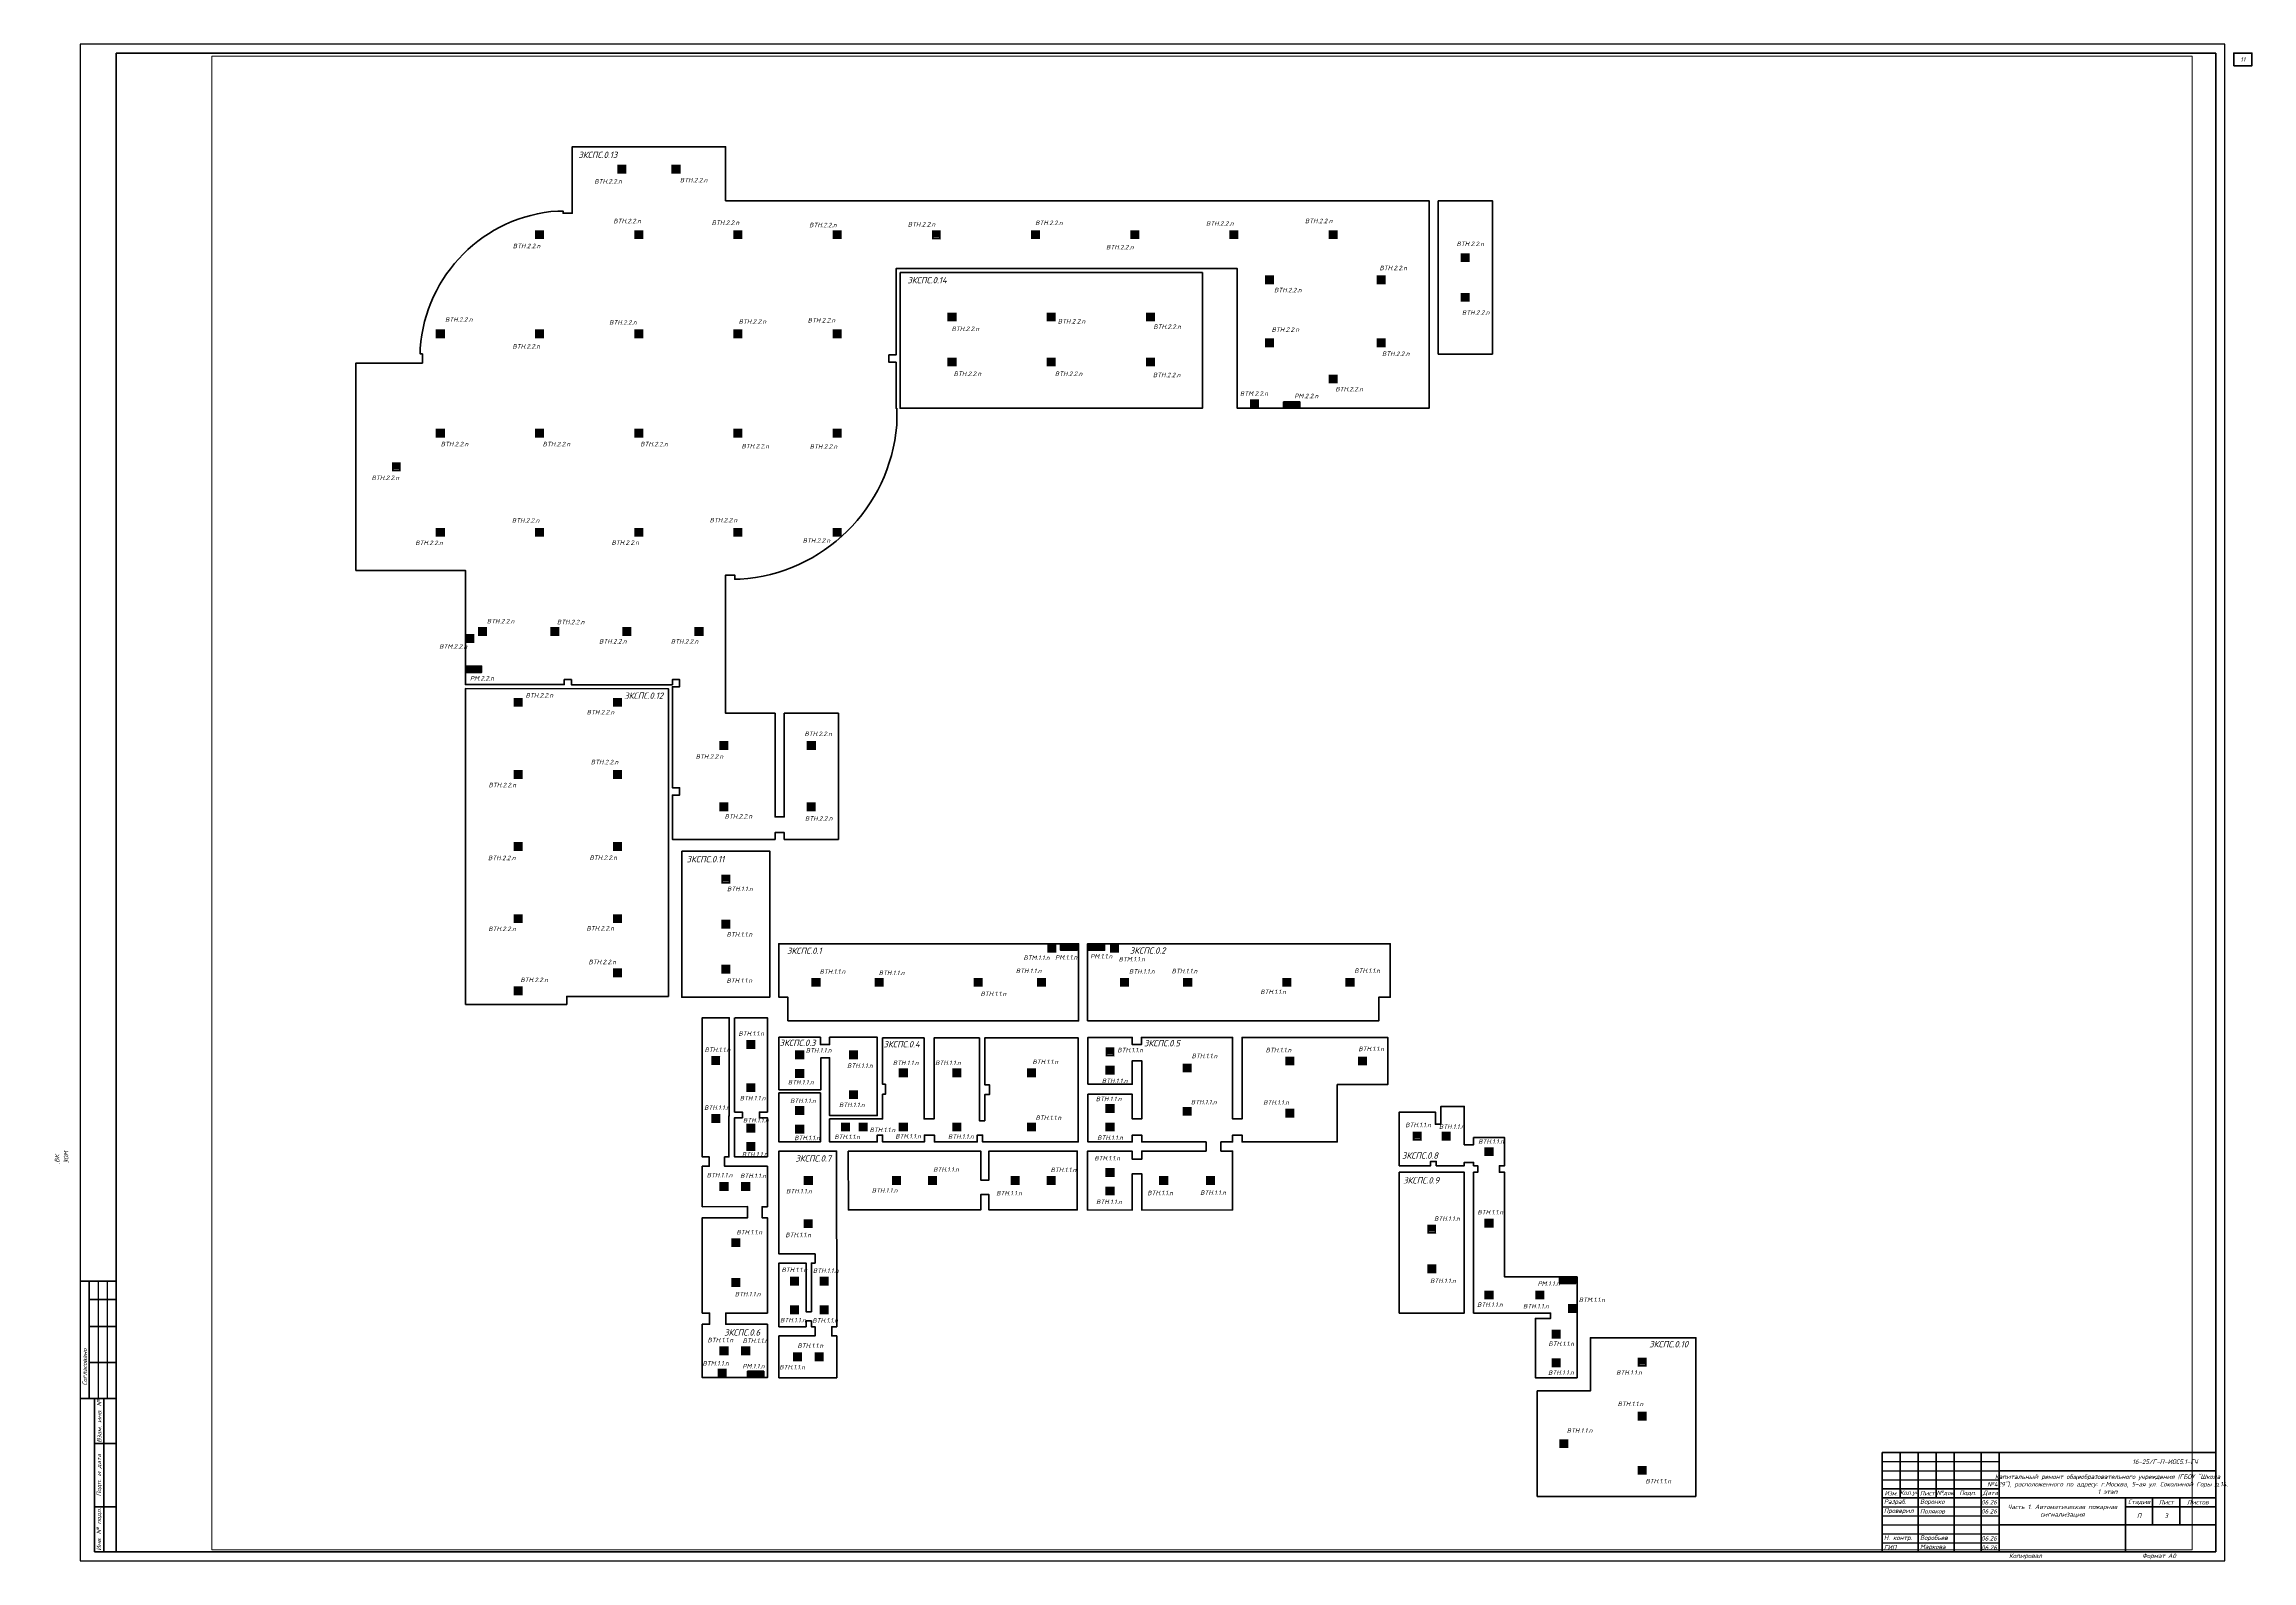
# Paper-space layout 'ПР0' of a CAD drawing. Header units: millimetres. Extents: x -20 to 1204, y 0 to 841.
# The model-space entities are those that its viewports show. They can reach past a viewport. Long polylines and large blocks are cut down to what shows.
import ezdxf
from ezdxf.enums import TextEntityAlignment as Align

# ---------------------------------------------------------------- set-up
doc = ezdxf.new("R2010")
doc.units = ezdxf.units.MM
doc.header["$LTSCALE"] = 0.5
doc.set_wipeout_variables(frame=1)
doc.layers.get('0').update_dxf_attribs({"lineweight": 18})
doc.layers.get('Defpoints').update_dxf_attribs({"color": 4, "lineweight": 140})
for name, color, linetype, lineweight in [('! ЗКПС НОМЕР 1', 4, 'Continuous', 50), ('13_АПС_оборудование', 1, 'Continuous', 30), ('13_АПС_текст', 1, 'Continuous', 30), ('BSN__основная - 06', 1, 'Continuous', 60), ('АР_Штриховка_Стималит', 5, 'Continuous', 0)]:
    doc.layers.add(name, color=color, linetype=linetype, lineweight=lineweight)
doc.layers.add('! ЗКПС НОМЕР 2', color=7, linetype='Continuous', lineweight=0, true_color=0xf3aae6, transparency=0.5)
doc.styles.add('ISOCPEUR', font='isocpeui.ttf', dxfattribs={"height": 250})
doc.styles.get("Standard").update_dxf_attribs({"font": 'txt.shx'})

# ---------------------------------------------------------------- blocks, each defined once
blk = doc.blocks.new('*U44')
at = {"linetype": 'Continuous', "lineweight": 25, "transparency": 33554687}
for p, q in [((1189, 841), (0, 841)), ((0, 841), (0, 0)), ((1189, 0), (1189, 841)), ((10, 155), (10, 90)), ((15, 155), (15, 90)), ((999, 55), (1064, 55)), ((999, 50), (1064, 50)), ((999, 45), (1064, 45)), ((999, 30), (1064, 30)), ((999, 25), (1064, 25)), ((999, 20), (1064, 20)), ((999, 15), (1064, 15)), ((0, 0), (1189, 0)), ((999, 10), (1064, 10))]:
    blk.add_line(p, q, dxfattribs=at)
at = {"linetype": 'Continuous', "lineweight": 60, "transparency": 33554687}
for p, q in [((1184, 836), (20, 836)), ((20, 836), (20, 5)), ((1184, 5), (1184, 836)), ((20, 155), (0, 155)), ((5, 155), (5, 90)), ((20, 145), (5, 145)), ((20, 130), (5, 130)), ((20, 110), (5, 110)), ((20, 90), (0, 90)), ((8, 90), (8, 5)), ((13, 90), (13, 5)), ((8, 65), (20, 65)), ((999, 60), (1184, 60)), ((999, 5), (999, 60)), ((1009, 60), (1009, 35)), ((1019, 60), (1019, 5)), ((1029, 60), (1029, 35)), ((1039, 60), (1039, 5)), ((1054, 60), (1054, 5)), ((1064, 5), (1064, 60)), ((1064, 50), (1184, 50)), ((1184, 5), (1184, 60)), ((999, 40), (1064, 40)), ((8, 30), (20, 30)), ((999, 35), (1184, 35)), ((1134, 35), (1134, 5)), ((1134, 30), (1184, 30)), ((1149, 35), (1149, 20)), ((1164, 35), (1164, 20)), ((1064, 20), (1184, 20)), ((8, 5), (20, 5)), ((20, 5), (1184, 5))]:
    blk.add_line(p, q, dxfattribs=at)
at = {"linetype": 'Continuous', "lineweight": 40, "transparency": 33554687}
blk.add_line((1134, 5), (1134, 35), dxfattribs=at)
at = {"lineweight": 60, "transparency": 33554687}
blk.add_lwpolyline([(1194, 829), (1204, 829), (1204, 836), (1194, 836)], close=True, dxfattribs=at)
at = {"linetype": 'Continuous', "transparency": 33554687, "rotation": 90, "style": 'ISOCPEUR'}
for s, insert, char_height, width, attachment_point in [('20_Главный_специалист_ВК', (-12.5, 176), 2.5, 19, 4), ('21_Главный_специалист_ЭОМ', (-7.5, 176), 2.5, 19, 4), ('01.26', (-12.5, 215), 2.5, 10, 5), ('01.26', (-7.5, 215), 2.5, 10, 5), ('01.26', (-2.5, 215), 2.5, 10, 5), ('Согласовано', (-17.5, 172.5), 3, 35, 5), ('Гл. спец ВК', (-12.5, 156), 2.5, 19, 4), ('Гл. спец ЭОМ', (-7.5, 156), 2.5, 19, 4), ('01.26', (-12.5, 150), 2.5, 10, 5), ('19_Главный_конструктор', (-7.5, 111), 2.5, 19, 4), ('01.26', (-7.5, 150), 2.5, 10, 5), ('18_Главный_специалист_ОВ', (-2.5, 111), 2.5, 19, 4), ('01.26', (-2.5, 150), 2.5, 10, 5), ('17_ГАП', (-12.5, 111), 2.5, 19, 4), ('Согласовано', (2.5, 107.5), 2.5, 35, 5), ('Гл. констр. ', (-7.5, 91), 2.5, 19, 4), ('Гл. спец ОВ', (-2.5, 91), 2.5, 19, 4), ('ГАП', (-12.5, 91), 2.5, 19, 4), ('Взам. инв. №', (10.5, 77.5), 2.5, 25, 5), ('Подп. и дата', (10.5, 47.5), 2.5, 35, 5), ('Инв. № подл.', (10.5, 17.5), 2.5, 25, 5)]:
    blk.add_mtext(s, dxfattribs=dict(at, insert=insert, char_height=char_height, width=width, attachment_point=attachment_point))
at = {"linetype": 'Continuous', "transparency": 33554687, "char_height": 2.5, "style": 'ISOCPEUR'}
for s, insert, width, attachment_point in [('16-25/Г-П-ИОС5.1-ГЧ', (1174, 55), 110, 6), ('\\pxsm1;Капитальный ремонт общеобразовательного учреждения (ГБОУ "Школа №429"), расположенного по адресу: г.Москва, 5-ая ул. Соколиной Горы д.14. 1 этап', (1124, 42.5), 120, 5), ('Разраб.', (1000, 32.5), 19, 4), ('Проверил', (1000, 27.5), 19, 4), ('Воронко', (1020, 32.5), 19, 4), ('Поляков', (1020, 27.5), 19, 4), ('06.26', (1054, 32.5), 10, 4), ('06.26', (1054, 27.5), 10, 4), ('П', (1141.5, 25), 15, 5), ('Н. контр.', (1000, 12.5), 19, 4), ('Воробьев', (1020, 12.5), 19, 4), ('06.26', (1054, 12.5), 10, 4), ('ГИП', (1000, 7.5), 19, 4), ('Маркова', (1020, 7.5), 19, 4), ('06.26', (1054, 7.4), 10, 4), ('Копировал', (1078.5, 2.5), 25, 5), ('Формат', (1149.5, 2.5), 16, 5)]:
    blk.add_mtext(s, dxfattribs=dict(at, insert=insert, width=width, attachment_point=attachment_point))
at = {"transparency": 33554687, "char_height": 2.5, "attachment_point": 5, "style": 'ISOCPEUR'}
for s, insert, width in [('Изм.', (1004, 37.5), 10), ('Кол.уч', (1014, 37.5), 10), ('Лист', (1024, 37.5), 10), ('№док', (1034, 37.5), 10), ('Подп.', (1046.5, 37.5), 15), ('Дата', (1059, 37.5), 10), ('Стадия', (1141.5, 32.5), 15), ('Лист', (1156.5, 32.5), 15), ('Листов', (1174, 32.5), 20)]:
    blk.add_mtext(s, dxfattribs=dict(at, insert=insert, width=width))
at = {"linetype": 'Continuous', "transparency": 33554687, "insert": (1099, 27.5), "char_height": 2.5, "width": 70, "attachment_point": 5, "line_spacing_factor": 0.8, "style": 'ISOCPEUR'}
blk.add_mtext('\\pxsm1;Часть 1. Автоматическая пожарная сигнализация', dxfattribs=at)
at = {"transparency": 33554687, "style": 'ISOCPEUR'}
for tag, p in [('Сквозная_нумерация', (1199, 832.5)), ('Форма3_номер_листа', (1156.5, 25)), ('Форма3_количество_листов', (1174, 25))]:
    blk.add_attdef(tag, text='', height=2.5, dxfattribs=at).set_placement(p, align=Align.MIDDLE_CENTER)
blk.add_attdef('Форма3_дополнительный_шифр', text='', height=2.5, dxfattribs=at).set_placement((1174, 55), align=Align.MIDDLE_LEFT)
at = {"lineweight": 5, "transparency": 33554687, "flags": 160}
blk.add_attdef('Форма3_наименование_чертежа', text='', height=2.5, dxfattribs=at).set_placement((1099, 12.5), align=Align.MIDDLE_CENTER)
at = {"transparency": 33554687, "style": 'ISOCPEUR', "flags": 8}
blk.add_attdef('Формат', (1157.5, 1.5), '', height=2.5, dxfattribs=at)
at = {"transparency": 33554687}
blk.add_wipeout([(-20, 220), (-0.5, 220), (-0.5, 90), (-20, 90)], dxfattribs=at)
blk = doc.blocks.new('101')
at = {"layer": '! ЗКПС НОМЕР 2', "true_color": 0xffffff, "transparency": 33554687}
h = blk.add_hatch(color=7, dxfattribs=at)
h.dxf.hatch_style = 1
h.paths.add_polyline_path([(-12942, -22141.9), (-12947, -22141.9), (-12947, -22146.8), (-12942, -22146.8)])
at = {"layer": 'BSN__основная - 06', "color": 1, "lineweight": 30, "ltscale": 100, "const_width": 0.03, "elevation": 0}
blk.add_lwpolyline([(-12947, -22141.9), (-12942, -22141.9), (-12942, -22146.8), (-12947, -22146.8)], close=True, dxfattribs=at)
at = {"layer": 'BSN__основная - 06', "color": 1, "lineweight": 30, "ltscale": 100, "const_width": 0.07, "elevation": 0}
blk.add_lwpolyline([(-12943.9, -22142.7), (-12945, -22143.9), (-12943.9, -22144.8), (-12945, -22145.9)], dxfattribs=at)
blk = doc.blocks.new('ИПР1')
at = {"layer": 'АР_Штриховка_Стималит', "ltscale": 0.01, "true_color": 0xffffff}
h = blk.add_hatch(color=7, dxfattribs=at)
h.dxf.hatch_style = 1
h.paths.add_polyline_path([(-11645.5, -30228.9), (-11645.5, -30233.8), (-11640.6, -30233.8), (-11640.6, -30228.9)])
at = {"layer": 'BSN__основная - 06', "ltscale": 100, "const_width": 0.1}
blk.add_lwpolyline([(-11645.5, -30228.9), (-11640.6, -30228.9), (-11640.6, -30233.8), (-11645.5, -30233.8)], close=True, dxfattribs=at)
for points in [[(-11644.9, -30229.4), (-11644.8, -30229.6), (-11644.8, -30229.6), (-11644.8, -30229.7), (-11644.7, -30229.7), (-11644.7, -30229.8), (-11644.7, -30229.8), (-11644.6, -30229.9), (-11644.6, -30230), (-11644.6, -30230), (-11644.5, -30230.1), (-11644.4, -30230.2), (-11644.4, -30230.2), (-11644.3, -30230.3), (-11644.2, -30230.4), (-11644.1, -30230.5), (-11644, -30230.5), (-11643.9, -30230.6), (-11643.8, -30230.6), (-11643.7, -30230.7), (-11643.6, -30230.7), (-11643.5, -30230.8), (-11643.4, -30230.8), (-11643.2, -30230.8), (-11643, -30230.8), (-11642.7, -30230.8), (-11642.5, -30230.7), (-11642.3, -30230.7), (-11642, -30230.5), (-11641.8, -30230.4), (-11641.6, -30230.2), (-11641.5, -30230), (-11641.3, -30229.8), (-11641.2, -30229.5), (-11641.2, -30229.4)], [(-11643, -30230.8), (-11643, -30233.3)]]:
    blk.add_lwpolyline(points, dxfattribs=at)
blk = doc.blocks.new('*U38')
at = {"linetype": 'Continuous', "lineweight": 20, "true_color": 0xffffff, "transparency": 33554559}
h = blk.add_hatch(color=7, dxfattribs=at)
h.dxf.hatch_style = 1
h.paths.add_polyline_path([(-218, 521), (-218, -276), (1786, -276), (1786, 521)])
h.paths.add_polyline_path([(-1570, -1070), (1673, -1070), (1673, -565), (-1570, -565)], flags=9)
at = {"color": 1, "lineweight": 50, "transparency": 33554559}
blk.add_lwpolyline([(-218, 521), (1786, 521), (1786, -276), (-218, -276)], close=True, dxfattribs=at)
at = {"color": 1, "transparency": 33554559, "insert": (-42, 390), "char_height": 500, "attachment_point": 1, "style": 'ISOCPEUR'}
blk.add_mtext_dynamic_manual_height_columns('РМ-1', width=896.24, gutter_width=1500, heights=[0], dxfattribs=at)
at = {"color": 5, "transparency": 33554559, "style": 'ISOCPEUR'}
blk.add_attdef('ПОМ.', text='', height=200, dxfattribs=at).set_placement((-37, 473), align=Align.RIGHT)
at = {"transparency": 33554559, "style": 'ISOCPEUR'}
blk.add_attdef('НУМЕРАЦИЯ', (-505, 1445), '', height=500, dxfattribs=at)
at = {"transparency": 33554559, "style": 'ISOCPEUR', "flags": 1}
blk.add_attdef('НОМ', (1222, 570), '', height=250, dxfattribs=at)
at = {"color": 6, "lineweight": 20, "transparency": 33554559, "style": 'ISOCPEUR', "flags": 1}
for tag, p in [('ПОМЕЩЕНИЕ', (1645, -43)), ('ИД', (2550, -400))]:
    blk.add_attdef(tag, p, '', height=250, dxfattribs=at)
at = {"color": 6, "lineweight": 40, "transparency": 33554559, "style": 'ISOCPEUR'}
blk.add_attdef('СЛУЖЕБНЫЙОТКР', (-997, -747), '', height=220, dxfattribs=at)
at = {"color": 2, "linetype": 'Continuous', "lineweight": 30, "transparency": 33554559, "style": 'ISOCPEUR', "flags": 1}
blk.add_attdef('ID', (2010, -411), '', height=250, dxfattribs=at)
blk = doc.blocks.new('748')
at = {"layer": 'АР_Штриховка_Стималит', "true_color": 0xffffff}
h = blk.add_hatch(color=7, dxfattribs=at)
h.dxf.hatch_style = 1
h.paths.add_polyline_path([(1611.5, -5339.8), (1606.6, -5339.8), (1606.6, -5344.7), (1611.5, -5344.7)])
h.paths.add_polyline_path([(1610.6, -5340.7), (1610.6, -5343.8), (1607.6, -5343.8), (1607.6, -5340.7)], flags=16)
h = blk.add_hatch(color=7, dxfattribs=at)
h.dxf.hatch_style = 1
h.paths.add_polyline_path([(1607.6, -5340.7), (1607.6, -5343.7), (1610.6, -5343.7), (1610.6, -5340.7)])
at = {"color": 1, "lineweight": 5, "ltscale": 100, "elevation": 0}
for points, const_width in [([(1606.6, -5344.7), (1611.6, -5344.7), (1611.6, -5339.8), (1606.6, -5339.8)], 0.03), ([(1607.6, -5343.7), (1610.6, -5343.7), (1610.6, -5340.7), (1607.6, -5340.7)], 0.01)]:
    blk.add_lwpolyline(points, close=True, dxfattribs=dict(at, const_width=const_width))
at = {"color": 1, "lineweight": 5, "ltscale": 100, "const_width": 0.03, "elevation": 0}
blk.add_lwpolyline([(1609.6, -5341.1), (1608.5, -5341.7), (1609.7, -5342.7), (1608.5, -5343.3)], dxfattribs=at)

msp = doc.modelspace()

# ---------------------------------------------------------------- linework, layer by layer
at = {"layer": '! ЗКПС НОМЕР 1', "color": 215, "ltscale": 100, "true_color": 0xa953a0, "transparency": 33554559}
msp.add_lwpolyline([(-352922, 106851), (-352922, 118351), (-349232, 118351), (-349232, 118861), (-349355, 118861), (-349355, 119161, -0.3747327), (-341732, 126784), (-341432, 126784), (-341432, 126661), (-340922, 126661), (-340922, 130351), (-332422, 130351), (-332422, 127351), (-293422, 127351), (-293422, 115851), (-304054, 115851), (-304054, 123590), (-322971, 123590), (-322972, 118801), (-323372, 118801), (-323372, 118401), (-322972, 118401), (-322972, 115851), (-322937, 115851), (-322937, 114911, -0.3719494), (-331612, 106369), (-331912, 106369), (-331912, 106601), (-332422, 106601), (-332422, 103281), (-332422, 98936), (-329682, 98936), (-329682, 93187), (-329172, 93187), (-329172, 98936), (-326172, 98936), (-326172, 91936), (-329172, 91936), (-329172, 92315), (-329682, 92315), (-329682, 91936), (-331751, 91936), (-331751, 91936), (-335372, 91936), (-335372, 94401), (-334972, 94401), (-334972, 94801), (-335372, 94801), (-335372, 100401), (-334972, 100401), (-334972, 100801), (-335372, 100801), (-335372, 100517), (-340972, 100520), (-340972, 100801), (-341372, 100801), (-341372, 100521), (-346852, 100524), (-346852, 106854), (-352922, 106851)], format="xyb", dxfattribs=at)
msp.add_lwpolyline([(-292912, 127351), (-289912, 127351), (-289912, 118851), (-292912, 118851)], close=True, dxfattribs=at)
at = {"layer": '! ЗКПС НОМЕР 1', "color": 171, "ltscale": 100, "transparency": 33554559, "elevation": 2}
msp.add_lwpolyline([(-322752, 123370), (-305992, 123370), (-305992, 115851), (-322752, 115851)], close=True, dxfattribs=at)
at = {"layer": '! ЗКПС НОМЕР 1', "color": 40, "transparency": 33554559}
for points in [[(-346852, 82791), (-346852, 100305), (-335592, 100297), (-335592, 83231), (-341232, 83231), (-341232, 82791), (-346852, 82791)], [(-312340, 78366), (-312336, 80963), (-309882, 80963), (-309882, 80567), (-309369, 80567), (-309369, 80961), (-304315, 80961), (-304311, 76444), (-303788, 76444), (-303792, 80959), (-295714, 80959), (-295714, 78349), (-298516, 78349), (-298516, 75166), (-303784, 75166), (-303784, 75544), (-304315, 75544), (-304315, 75166), (-304966, 75166), (-304966, 74654), (-304315, 74654), (-304315, 71394), (-309353, 71391), (-309353, 73400), (-309882, 73400), (-309882, 71391), (-312360, 71394), (-312360, 74649), (-309882, 74646), (-309882, 74205), (-309353, 74208), (-309353, 74654), (-305780, 74654), (-305780, 75166), (-309353, 75166), (-309353, 75546), (-309882, 75542), (-309882, 75164), (-312337, 75168), (-312337, 77813), (-309882, 77813), (-309882, 76444), (-309353, 76444), (-309353, 79667), (-309882, 79667), (-309882, 78365), (-312340, 78365)]]:
    msp.add_lwpolyline(points, dxfattribs=at)
at = {"layer": '! ЗКПС НОМЕР 1', "color": 163, "ltscale": 100, "transparency": 33554559}
for points in [[(-334852, 91296), (-329972, 91296), (-329972, 83192), (-334852, 83192)], [(-295077, 73485), (-291467, 73485), (-291467, 65679), (-295077, 65679)]]:
    msp.add_lwpolyline(points, close=True, dxfattribs=at)
at = {"layer": '! ЗКПС НОМЕР 1', "color": 30, "ltscale": 100, "true_color": 0xf26722, "transparency": 33554559}
msp.add_lwpolyline([(-328966, 81876), (-328966, 83186), (-329471, 83186), (-329475, 86154), (-312853, 86154), (-312853, 81876), (-328966, 81876)], dxfattribs=at)
at = {"layer": '! ЗКПС НОМЕР 1', "color": 215, "ltscale": 100, "true_color": 0xa953a0, "transparency": 33554559}
msp.add_lwpolyline([(-312353, 81876), (-312353, 86153), (-295578, 86153), (-295578, 83186), (-296214, 83186), (-296214, 81876), (-312353, 81876)], dxfattribs=at)
at = {"layer": '! ЗКПС НОМЕР 1', "color": 171, "transparency": 33554559}
msp.add_lwpolyline([(-330107, 71576), (-330400, 71576), (-330400, 70958), (-330107, 70957), (-330107, 65679), (-332413, 65679), (-332413, 65059), (-330107, 65059), (-330107, 62095), (-333717, 62095), (-333717, 65059), (-333313, 65059), (-333313, 65679), (-333717, 65679), (-333717, 70958), (-331202, 70958), (-331202, 71577), (-333719, 71576), (-333717, 73813), (-333328, 73813), (-333328, 74335), (-333717, 74335), (-333717, 82050), (-332219, 82053), (-332219, 76607), (-332241, 76607), (-332241, 74335), (-332476, 74335), (-332476, 73813), (-330107, 73813)], close=True, dxfattribs=at)
msp.add_lwpolyline([(-331912, 82051), (-330107, 82051), (-330108, 76822), (-330545, 76822), (-330545, 76511), (-330107, 76511), (-330107, 74342), (-331930, 74335), (-331930, 76511), (-331491, 76511), (-331491, 76822), (-331922, 76822), (-331922, 82051)], dxfattribs=at)
at = {"layer": '! ЗКПС НОМЕР 1', "color": 242, "true_color": 0xcd2027, "transparency": 33554559}
msp.add_lwpolyline([(-329468, 78062), (-329467, 80969), (-327169, 80969), (-327169, 80567), (-326657, 80567), (-326657, 80968), (-324017, 80968), (-324017, 76629), (-326657, 76629), (-326657, 79829), (-327142, 79829), (-327142, 78062)], close=True, dxfattribs=at)
at = {"layer": '! ЗКПС НОМЕР 1', "color": 200, "transparency": 33554559}
for points in [[(-326657, 76444), (-326657, 75166), (-324017, 75166), (-324017, 75544), (-323721, 75544), (-323721, 75166), (-321404, 75166), (-321404, 75544), (-320850, 75544), (-320850, 75166), (-318476, 75166), (-318476, 75544), (-318179, 75544), (-318179, 75166), (-312868, 75166), (-312868, 80936), (-318058, 80936), (-318058, 78340), (-317800, 78340), (-317800, 77790), (-318058, 77790), (-318058, 76343), (-318350, 76343), (-318350, 80936), (-320864, 80936), (-320864, 76444), (-321418, 76444), (-321418, 80936), (-323721, 80936), (-323721, 78363), (-323567, 78363), (-323567, 77813), (-323717, 77813), (-323717, 76444), (-326657, 76444)], [(-325622, 74654), (-318274, 74654), (-318274, 73046), (-317829, 73046), (-317829, 74654), (-312923, 74654), (-312923, 71394), (-317826, 71394), (-317826, 72246), (-318274, 72246), (-318274, 71394), (-325616, 71394), (-325622, 74654)]]:
    msp.add_lwpolyline(points, dxfattribs=at)
msp.add_lwpolyline([(-329468, 77882), (-327169, 77882), (-327169, 75166), (-329468, 75166)], close=True, dxfattribs=at)
at = {"layer": '! ЗКПС НОМЕР 1', "color": 84, "ltscale": 100, "transparency": 33554559}
msp.add_lwpolyline([(-295077, 73847), (-295077, 76818), (-293065, 76818), (-293065, 76149), (-292767, 76149), (-292767, 77136), (-291468, 77136), (-291468, 75011), (-290957, 75011), (-290957, 75406), (-289235, 75406), (-289235, 73847), (-289520, 73847), (-289520, 73487), (-289235, 73487), (-289235, 67679), (-285215, 67679), (-285219, 62094), (-287526, 62094), (-287526, 65384), (-286684, 65384), (-286684, 65679), (-286722, 65679), (-290957, 65679), (-290957, 72371), (-290957, 73487), (-290722, 73487), (-290722, 73847), (-290957, 73847), (-290957, 74032), (-291467, 74032), (-291467, 73847), (-293024, 73847), (-293024, 74087), (-293341, 74087), (-293341, 73847), (-295077, 73847)], dxfattribs=at)
at = {"layer": '! ЗКПС НОМЕР 1', "color": 84, "transparency": 33554559}
msp.add_lwpolyline([(-329468, 62094), (-326262, 62094), (-326262, 64405), (-326534, 64406), (-326534, 64914), (-326262, 64914), (-326271, 74654), (-329468, 74654), (-329468, 68955), (-327464, 68955), (-327464, 68445), (-327663, 68445), (-327663, 65748), (-327963, 65748), (-327963, 68445), (-329468, 68445), (-329468, 64914), (-327963, 64914), (-327963, 65241), (-327663, 65241), (-327663, 64914), (-327459, 64914), (-327459, 64409), (-329468, 64406), (-329468, 62094)], dxfattribs=at)
at = {"layer": '! ЗКПС НОМЕР 1', "color": 30, "ltscale": 100, "true_color": 0xf26722, "transparency": 33554559, "elevation": -1}
msp.add_lwpolyline([(-278627, 55506), (-287426, 55506), (-287426, 61360), (-284477, 61360), (-284477, 64312), (-278627, 64312)], close=True, dxfattribs=at)

# ---------------------------------------------------------------- block references
at = {"layer": '13_АПС_оборудование', "transparency": 33554559}
for name, p, xscale, yscale, zscale in [('101', (956277, 2343535, 0), 100, 100, 100), ('101', (959277, 2343535, 0), 100, 100, 100), ('101', (951711, 2339905, 0), 100, 100, 100), ('101', (957211, 2339905, 0), 100, 100, 100), ('101', (962711, 2339905, 0), 100, 100, 100), ('101', (968211, 2339905, 0), 100, 100, 100), ('101', (979211, 2339905, 0), 100, 100, 100), ('101', (984711, 2339905, 0), 100, 100, 100), ('101', (990211, 2339905, 0), 100, 100, 100), ('101', (995711, 2339905, 0), 100, 100, 100), ('101', (1003037, 2338635, 0), 100, 100, 100), ('101', (992185, 2337405, 0), 100, 100, 100), ('101', (998369, 2337405, 0), 100, 100, 100), ('101', (1003037, 2336435, 0), 100, 100, 100), ('101', (946211, 2334405, 0), 100, 100, 100), ('101', (951711, 2334405, 0), 100, 100, 100), ('101', (957211, 2334405, 0), 100, 100, 100), ('101', (962711, 2334405, 0), 100, 100, 100), ('101', (968211, 2334405, 0), 100, 100, 100), ('101', (980077, 2335345, 0), 100, 100, 100), ('101', (985577, 2335345, 0), 100, 100, 100), ('101', (992185, 2333905, 0), 100, 100, 100), ('101', (998369, 2333905, 0), 100, 100, 100), ('101', (974577, 2332845, 0), 100, 100, 100), ('101', (980077, 2332845, 0), 100, 100, 100), ('101', (985577, 2332845, 0), 100, 100, 100), ('101', (995711, 2331905, 0), 100, 100, 100), ('*U38', (-301393, 115975), 0.45, 0.45, 0.45), ('101', (946211, 2328905, 0), 100, 100, 100), ('101', (951711, 2328905, 0), 100, 100, 100), ('101', (957211, 2328905, 0), 100, 100, 100), ('101', (962711, 2328905, 0), 100, 100, 100), ('101', (968211, 2328905, 0), 100, 100, 100), ('101', (946211, 2323405, 0), 100, 100, 100), ('101', (951711, 2323405, 0), 100, 100, 100), ('101', (957211, 2323405, 0), 100, 100, 100), ('101', (962711, 2323405, 0), 100, 100, 100), ('101', (968211, 2323405, 0), 100, 100, 100), ('101', (948553, 2317905, 0), 100, 100, 100), ('101', (952553, 2317905, 0), 100, 100, 100), ('101', (956553, 2317905, 0), 100, 100, 100), ('101', (960553, 2317905, 0), 100, 100, 100), ('*U38', (-346754, 101321), 0.45, 0.45, 0.45), ('101', (956027, 2313978, -1), 100, 100, 100), ('101', (961922, 2311579, 0), 100, 100, 100), ('101', (950527, 2309978, -1), 100, 100, 100), ('101', (956027, 2309978, -1), 100, 100, 100), ('101', (961922, 2308179, 0), 100, 100, 100), ('101', (966777, 2308179, 0), 100, 100, 100), ('101', (950527, 2305978, -1), 100, 100, 100), ('101', (956027, 2305978, -1), 100, 100, 100), ('101', (950527, 2301978, -1), 100, 100, 100), ('101', (956027, 2301978, -1), 100, 100, 100), ('101', (962037, 2301679, 0), 100, 100, 100), ('*U38', (-313750, 85920), 0.45, 0.45, 0.45), ('*U38', (-312217, 85918), 0.45, 0.45, 0.45), ('101', (956027, 2298978, -1), 100, 100, 100), ('101', (962037, 2299179, 0), 100, 100, 100), ('101', (950527, 2297978, -1), 100, 100, 100), ('101', (970535, 2298450, 0), 100, 100, 100), ('101', (976035, 2298450, 0), 100, 100, 100), ('101', (979535, 2298450, 0), 100, 100, 100), ('101', (987645, 2298450, 0), 100, 100, 100), ('101', (993145, 2298450, 0), 100, 100, 100), ('101', (996645, 2298450, 0), 100, 100, 100), ('101', (963432, 2295002, 0), 100, 100, 100), ('101', (969112, 2294426, 0), 100, 100, 100), ('101', (993310, 2294089, 0), 100, 100, 100), ('101', (997344, 2294089, 0), 100, 100, 100), ('101', (963432, 2292609, 0), 100, 100, 100), ('101', (966131, 2293400, 0), 100, 100, 100), ('101', (971880, 2293426, 0), 100, 100, 100), ('101', (974842, 2293426, 0), 100, 100, 100), ('101', (978986, 2293426, 0), 100, 100, 100), ('101', (983340, 2293578, 0), 100, 100, 100), ('101', (987615, 2293698, 0), 100, 100, 100), ('101', (969112, 2292224, 0), 100, 100, 100), ('101', (983340, 2291453, 0), 100, 100, 100), ('101', (987615, 2291298, 0), 100, 100, 100), ('101', (961481, 2290902, 0), 100, 100, 100), ('101', (963432, 2290367, 0), 100, 100, 100), ('101', (966131, 2290314, 0), 100, 100, 100), ('101', (968676, 2290429, 0), 100, 100, 100), ('101', (969649, 2290429, 0), 100, 100, 100), ('101', (971880, 2290429, 0), 100, 100, 100), ('101', (974842, 2290429, 0), 100, 100, 100), ('101', (978986, 2290429, 0), 100, 100, 100), ('101', (983340, 2290428, 0), 100, 100, 100), ('101', (993310, 2291192, 0), 100, 100, 100), ('101', (963432, 2289342, 0), 100, 100, 100), ('101', (1001977, 2289926, 0), 100, 100, 100), ('101', (1004353, 2289061, 0), 100, 100, 100), ('101', (983340, 2287903, 0), 100, 100, 100), ('101', (961938, 2287129, 0), 100, 100, 100), ('101', (963138, 2287129, 0), 100, 100, 100), ('101', (971501, 2287459, 0), 100, 100, 100), ('101', (973501, 2287459, 0), 100, 100, 100), ('101', (978075, 2287459, 0), 100, 100, 100), ('101', (980075, 2287459, 0), 100, 100, 100), ('101', (983340, 2286877, 0), 100, 100, 100), ('101', (986315, 2287459, 0), 100, 100, 100), ('101', (988915, 2287459, 0), 100, 100, 100), ('101', (962595, 2284012, 0), 100, 100, 100), ('101', (966610, 2285069, 0), 100, 100, 100), ('101', (1004353, 2285100, 0), 100, 100, 100), ('101', (962595, 2281810, 0), 100, 100, 100), ('101', (965849, 2281885, 0), 100, 100, 100), ('101', (967495, 2281885, 0), 100, 100, 100), ('101', (1001178, 2282570, 0), 100, 100, 100), ('*U38', (-286093, 67444), 0.45, 0.45, 0.45), ('101', (965849, 2280295, 0), 100, 100, 100), ('101', (967495, 2280295, 0), 100, 100, 100), ('101', (1004353, 2281114, 0), 100, 100, 100), ('101', (1007168, 2281114, 0), 100, 100, 100), ('101', (961938, 2278012, 0), 100, 100, 100), ('101', (963138, 2278012, 0), 100, 100, 100), ('101', (1008077, 2278943, 0), 100, 100, 100), ('*U38', (-331115, 62219), 0.45, 0.45, 0.45), ('101', (966012, 2277685, 0), 100, 100, 100), ('101', (967212, 2277685, 0), 100, 100, 100), ('101', (1008077, 2277354, 0), 100, 100, 100), ('101', (1012847, 2274393, -2), 100, 100, 100), ('101', (1008500, 2272868, -2), 100, 100, 100), ('101', (1012847, 2271393, -2), 100, 100, 100)]:
    msp.add_blockref(name, p, dxfattribs=dict(at, xscale=xscale, yscale=yscale, zscale=zscale))
at = {"layer": '13_АПС_оборудование', "transparency": 33554687, "xscale": 100, "yscale": 100, "zscale": 100}
for p in [(-481646, 659694), (-480781, 655134), (-511585, 646824), (-504830, 633767), (-488580, 631368), (-493320, 623967), (-488322, 618239), (-471212, 618239), (-493876, 613902), (-489227, 614214), (-472018, 614392), (-489227, 611128), (-454981, 609715), (-488748, 607247), (-454180, 604558), (-442510, 597182)]:
    msp.add_blockref('748', p, dxfattribs=at)
at = {"layer": '13_АПС_оборудование', "color": 5, "transparency": 33554559, "xscale": 100, "yscale": 100, "zscale": 100}
for p in [(861197, 3139235), (817703, 3126224), (849972, 3109041), (853448, 3109041), (878842, 3089063), (831684, 3085474)]:
    msp.add_blockref('ИПР1', p, dxfattribs=at)

# ---------------------------------------------------------------- texts
at = {"layer": '13_АПС_текст', "color": 5, "transparency": 33554687, "style": 'ISOCPEUR'}
for s, p in [('ЗКСПС.0.13', (-340587, 129723)), ('ЗКСПС.0.14', (-322342, 122774)), ('ЗКСПС.0.12', (-338041, 99735)), ('ЗКСПС.0.11', (-334583, 90670)), ('ЗКСПС.0.1', (-329016, 85592)), ('ЗКСПС.0.2', (-310011, 85603)), ('ЗКСПС.0.3', (-329426, 80488)), ('ЗКСПС.0.5', (-309225, 80466)), ('ЗКСПС.0.4', (-323666, 80408)), ('ЗКСПС.0.7', (-328552, 74077)), ('ЗКСПС.0.8', (-294923, 74237)), ('ЗКСПС.0.9', (-294858, 72860)), ('ЗКСПС.0.6', (-332501, 64428)), ('ЗКСПС.0.10', (-281214, 63777))]:
    msp.add_text(s, height=350, dxfattribs=at).set_placement(p)
at = {"layer": '13_АПС_текст', "transparency": 33554559, "style": 'ISOCPEUR'}
for s, p in [('BTH.2.2.n', (-339702, 128303, 0)), ('BTH.2.2.n', (-334957, 128372, 0)), ('BTH.2.2.n', (-338647, 126104, 0)), ('BTH.2.2.n', (-333193, 126012, 0)), ('BTH.2.2.n', (-327789, 125882, 0)), ('BTH.2.2.n', (-322323, 125923, 0)), ('BTH.2.2.n', (-315260, 126003, 0)), ('BTH.2.2.n', (-305786, 125970, 0)), ('BTH.2.2.n', (-300304, 126108, 0)), ('BTH.2.2.n', (-344219, 124720, 0)), ('BTH.2.2.n', (-311328, 124654, 0)), ('BTH.2.2.n', (-291899, 124838, 0)), ('BTH.2.2.n', (-296170, 123500, 0)), ('BTH.2.2.n', (-302013, 122276, 0)), ('BTH.2.2.n', (-291598, 121030, 0)), ('BTH.2.2.n', (-347978, 120643, 0)), ('BTH.2.2.n', (-338879, 120482, 0)), ('BTH.2.2.n', (-331698, 120533, 0)), ('BTH.2.2.n', (-327870, 120602, 0)), ('BTH.2.2.n', (-319894, 120128, 0)), ('BTH.2.2.n', (-314005, 120544, 0)), ('BTH.2.2.n', (-308709, 120245, 0)), ('BTH.2.2.n', (-302151, 120084, 0)), ('BTH.2.2.n', (-344242, 119154, 0)), ('BTH.2.2.n', (-296032, 118745, 0)), ('BTH.2.2.n', (-319778, 117636, 0)), ('BTH.2.2.n', (-314167, 117636, 0)), ('BTH.2.2.n', (-308732, 117568, 0)), ('BTM.2.2.n', (-303906, 116540, 0)), ('РМ.2.2.n', (-300892, 116403, 0)), ('BTH.2.2.n', (-298618, 116783, 0)), ('BTH.2.2.n', (-348213, 113738, 0)), ('BTH.2.2.n', (-342565, 113736, 0)), ('BTH.2.2.n', (-337156, 113736, 0)), ('BTH.2.2.n', (-331541, 113621, 0)), ('BTH.2.2.n', (-327759, 113598, 0)), ('BTH.2.2.n', (-352051, 111866, 0)), ('BTH.2.2.n', (-344272, 109503, 0)), ('BTH.2.2.n', (-333305, 109519, 0)), ('BTH.2.2.n', (-349630, 108258, 0)), ('BTH.2.2.n', (-338749, 108273, 0)), ('BTH.2.2.n', (-328148, 108388, 0)), ('BTH.2.2.n', (-345659, 103914, 0)), ('BTH.2.2.n', (-341773, 103869, 0)), ('BTH.2.2.n', (-339438, 102800, 0)), ('BTH.2.2.n', (-335458, 102794, 0)), ('BTM.2.2.n', (-348304, 102514, 0)), ('РМ.2.2.n', (-346598, 100747, 0)), ('BTH.2.2.n', (-343510, 99804, 0)), ('BTH.2.2.n', (-340121, 98869, 0)), ('BTH.2.2.n', (-328052, 97669, 0)), ('BTH.2.2.n', (-339894, 96106, 0)), ('BTH.2.2.n', (-334081, 96410, 0)), ('BTH.2.2.n', (-345566, 94830, 0)), ('BTH.2.2.n', (-332476, 93095, 0)), ('BTH.2.2.n', (-328021, 92980, 0)), ('BTH.2.2.n', (-345596, 90787, 0)), ('BTH.2.2.n', (-339967, 90801, 0)), ('BTH.1.1.n', (-332345, 89069, 0)), ('BTH.2.2.n', (-345581, 86856, 0)), ('BTH.2.2.n', (-340137, 86884, 0)), ('BTH.1.1.n', (-332368, 86549, 0)), ('BTH.2.2.n', (-340024, 85018, 0)), ('BTH.1.1.n', (-327208, 84490, 0)), ('BTH.1.1.n', (-323931, 84416, 0)), ('BTH.1.1.n', (-316333, 84527, 0)), ('BTM.1.1.n', (-315910, 85254, 0)), ('РМ.1.1.n', (-314156, 85274, 0)), ('РМ.1.1.n', (-312211, 85334, 0)), ('BTM.1.1.n', (-310631, 85173, 0)), ('BTH.1.1.n', (-310058, 84496, 0)), ('BTH.1.1.n', (-307691, 84516, 0)), ('BTH.1.1.n', (-297568, 84535, 0)), ('BTH.2.2.n', (-343803, 84025, 0)), ('BTH.1.1.n', (-332376, 83987, 0)), ('BTH.1.1.n', (-318290, 83255, 0)), ('BTH.1.1.n', (-302780, 83362, 0)), ('BTH.1.1.n', (-331716, 81048, 0)), ('BTH.1.1.n', (-333587, 80153, 0)), ('BTH.1.1.n', (-327976, 80117, 0)), ('BTH.1.1.n', (-323151, 79424, 0)), ('BTH.1.1.n', (-320808, 79429, 0)), ('BTH.1.1.n', (-315414, 79479, 0)), ('BTH.1.1.n', (-310706, 80134, 0)), ('BTH.1.1.n', (-306584, 79807, 0)), ('BTH.1.1.n', (-302481, 80136, 0)), ('BTH.1.1.n', (-297343, 80198, 0)), ('BTH.1.1.n', (-328967, 78353, 0)), ('BTH.1.1.n', (-325689, 79268, 0)), ('BTH.1.1.n', (-311563, 78429, 0)), ('BTH.1.1.n', (-333614, 76941, 0)), ('BTH.1.1.n', (-331636, 77465, 0)), ('BTH.1.1.n', (-328849, 77322, 0)), ('BTH.1.1.n', (-326136, 77098, 0)), ('BTH.1.1.n', (-311898, 77425, 0)), ('BTH.1.1.n', (-306624, 77248, 0)), ('BTH.1.1.n', (-302617, 77230, 0)), ('BTH.1.1.n', (-331457, 76246, 0)), ('BTH.1.1.n', (-324440, 75708, 0)), ('BTH.1.1.n', (-315239, 76382, 0)), ('BTH.1.1.n', (-294744, 75982, 0)), ('BTH.1.1.n', (-292873, 75890, 0)), ('BTH.1.1.n', (-328618, 75262, 0)), ('BTH.1.1.n', (-326396, 75324, 0)), ('BTH.1.1.n', (-323018, 75355, 0)), ('BTH.1.1.n', (-320093, 75342, 0)), ('BTH.1.1.n', (-311821, 75276, 0)), ('BTH.1.1.n', (-290698, 75065, 0)), ('BTH.1.1.n', (-333467, 73200, 0)), ('BTH.1.1.n', (-331519, 74353, 0)), ('BTH.1.1.n', (-320914, 73515, 0)), ('BTH.1.1.n', (-314405, 73494, 0)), ('BTH.1.1.n', (-311980, 74138, 0)), ('BTH.1.1.n', (-331617, 73160, 0)), ('BTH.1.1.n', (-329070, 72312, 0)), ('BTH.1.1.n', (-324317, 72351, 0)), ('BTH.1.1.n', (-317421, 72196, 0)), ('BTH.1.1.n', (-309046, 72209, 0)), ('BTH.1.1.n', (-306112, 72228, 0)), ('BTH.1.1.n', (-311882, 71717, 0)), ('BTH.1.1.n', (-293142, 70786, 0)), ('BTH.1.1.n', (-290742, 71143, 0)), ('BTH.1.1.n', (-331824, 70034, 0)), ('BTH.1.1.n', (-329113, 69881, 0)), ('BTH.1.1.n', (-329326, 67946, 0)), ('BTH.1.1.n', (-327582, 67905, 0)), ('BTH.1.1.n', (-293365, 67341, 0)), ('РМ.1.1.n', (-287406, 67183, 0)), ('BTH.1.1.n', (-331910, 66602, 0)), ('BTH.1.1.n', (-290760, 66018, 0)), ('BTH.1.1.n', (-288210, 65933, 0)), ('BTM.1.1.n', (-285122, 66287, 0)), ('BTH.1.1.n', (-329401, 65158, 0)), ('BTH.1.1.n', (-327615, 65146, 0)), ('BTH.1.1.n', (-333428, 64054, 0)), ('BTH.1.1.n', (-331478, 64019, 0)), ('BTH.1.1.n', (-328440, 63743, 0)), ('BTH.1.1.n', (-286807, 63850, 0)), ('BTM.1.1.n', (-333702, 62762, 0)), ('РМ.1.1.n', (-331492, 62604, 0)), ('BTH.1.1.n', (-329446, 62553, 0)), ('BTH.1.1.n', (-286823, 62249, 0)), ('BTH.1.1.n', (-283048, 62254, 0)), ('BTH.1.1.n', (-282968, 60515, 0)), ('BTH.1.1.n', (-285787, 59037, 0)), ('BTH.1.1.n', (-281427, 56232, 0))]:
    msp.add_text(s, height=250, dxfattribs=at).set_placement(p)

psp = doc.layouts.new('ПР0')

# ---------------------------------------------------------------- viewports
at = {"layer": 'Defpoints'}
psp.add_viewport(center=(622, 420.3), size=(1097.9, 828.234), view_center_point=(-306004.7, 93966.9), view_height=82823.436, dxfattribs=at)

# ---------------------------------------------------------------- next in the draw order: block references
ref = psp.add_blockref('*U44', (0, 0))
ref.add_attrib('Формат', 'А0', (1157.5, 1.5), dxfattribs={"transparency": 33554687, "height": 2.5, "style": 'ISOCPEUR'})
ref.add_attrib('Форма3_номер_листа', '3', dxfattribs={"transparency": 33554687, "height": 2.5, "style": 'ISOCPEUR'}).set_placement((1156.5, 25), align=Align.MIDDLE_CENTER)
ref.add_attrib('Сквозная_нумерация', '11', dxfattribs={"transparency": 33554687, "height": 2.5, "style": 'ISOCPEUR'}).set_placement((1199, 832.5), align=Align.MIDDLE_CENTER)

doc.saveas('drawing.dxf')
